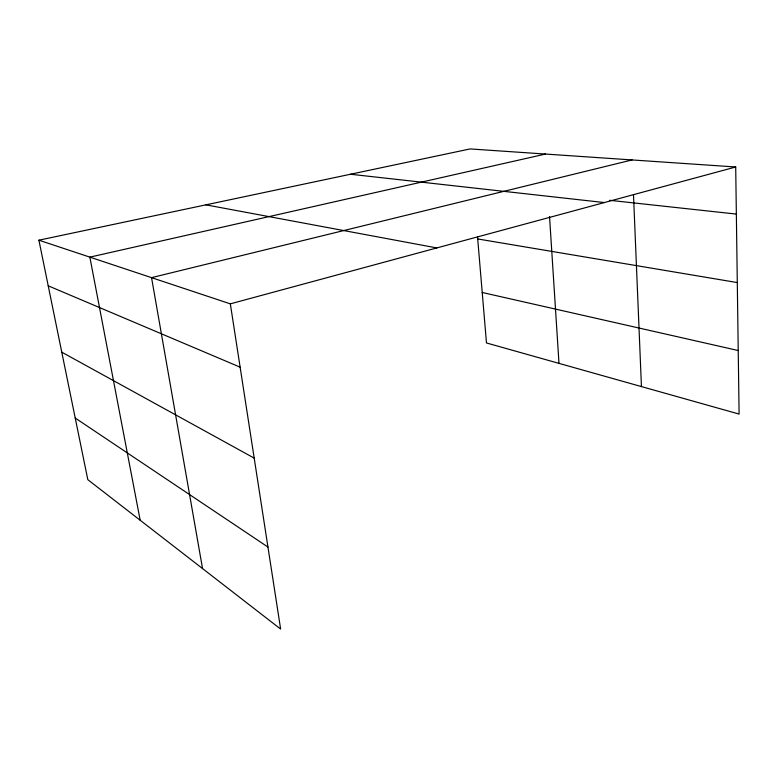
<?xml version="1.0" encoding="UTF-8"?>
<svg xmlns="http://www.w3.org/2000/svg" width="778" height="778" viewBox="0 0 778 778"><rect width="100%" height="100%" fill="white"/><g stroke="black" fill="none" stroke-linecap="round" stroke-linejoin="round"><path stroke-width="1.17" d="M230.337 303.848L280.634 629.071L87.817 479.676L38.9 240.188L230.337 303.848L735.706 166.988L739.1 414.081L486.483 342.962L477.507 236.57M632.057 159.937L151.545 277.649L202.543 568.562M545.504 154.054L89.859 257.139L140.176 520.239M38.9 240.188L470.106 148.929L735.706 166.988M609.67 200.306L736.358 214.086M350.528 174.243L604.36 202.562M477.702 238.953L737.291 282.57M205.917 204.847L436.818 247.929M482.224 292.479L738.225 350.528M48.217 285.808L240.13 367.167M61.773 352.171L254.192 458.116M75.223 418.039L267.943 547.041M549.531 216.478L558.993 363.375M633.486 194.578L641.442 386.588"/></g></svg>
